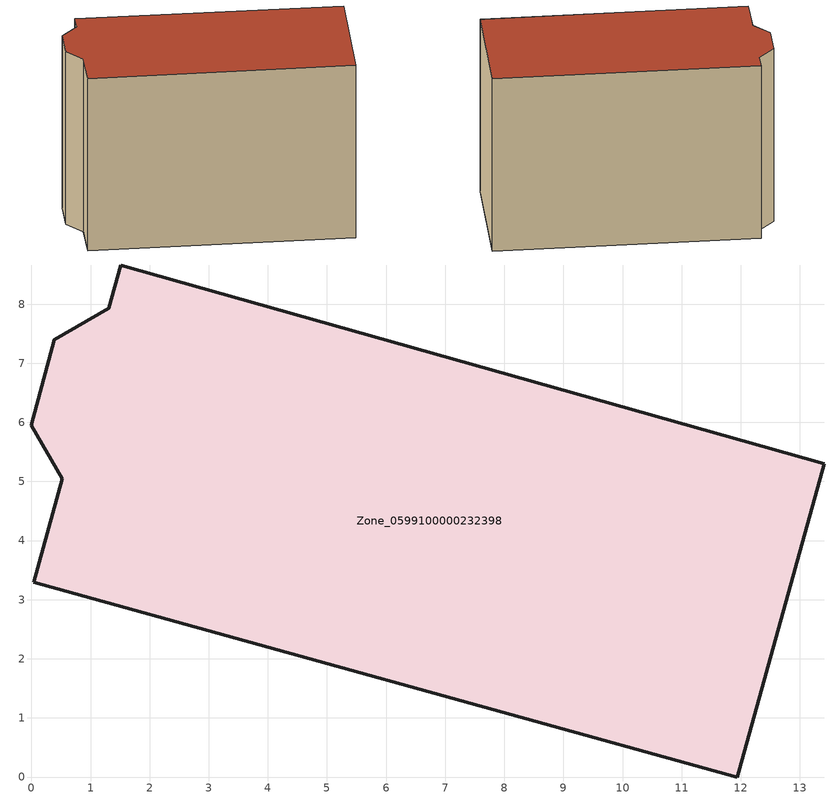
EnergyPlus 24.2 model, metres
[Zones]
Zone_0599100000232398
 floor ground (C_G): 13.41,5.3 11.94,0 0.04,3.29 0.52,5.04 0,5.95 0.39,7.4 1.31,7.93 1.51,8.66 z0
 wall outside (C_F): 1.31,7.93 0.39,7.4 0,5.95 0.52,5.04 0.04,3.29 11.94,0 13.41,5.3 1.51,8.66 1.31,7.93 z0:9.08
 roof outside (C_R): 13.41,5.3 1.51,8.66 1.31,7.93 0.39,7.4 0,5.95 0.52,5.04 0.04,3.29 11.94,0 z9.08
[BUILDING]
Pand.0599100000232398: North Axis=0; Terrain=City; Loads Convergence Tolerance Value=0.04; Temperature Convergence Tolerance Value=0.4; Solar Distribution=FullExterior; Maximum Number of Warmup Days=25; Minimum Number of Warmup Days=1
[Site:Location]
Rotterdam.The.Hague.AP_ZH_NLD Design_Conditions: Latitude=51.96; Longitude=4.45; Time Zone=1; Elevation=-4.5
[SITE:GROUNDTEMPERATURE:BUILDINGSURFACE]
18, 18, 18, 18, 18, 18, 18, 18, 18, 18, 18, 18
[MATERIAL] Thermal Absorptance=0.9; Solar Absorptance=0.7; Visible Absorptance=0.7
Name | Roughness | Thickness | Conductivity | Density | Specific Heat
G.TI.1946 | MediumSmooth | 0.15 | 1 | 540 | 1210
F.TI.1946 | Rough | 0.3 | 0.857143 | 1920 | 840
R.TI.1946 | MediumRough | 0.2 | 0.1 | 1500 | 1000
[CONSTRUCTION]
C_G: G.TI.1946
C_F: F.TI.1946
C_R: R.TI.1946
[ZONE]
Zone_0599100000232398: Type=1; Multiplier=1; Ceiling Height=Autocalculate; Volume=Autocalculate; Floor Area=autocalculate; Part of Total Floor Area=Yes
[ZONEINFILTRATION:DESIGNFLOWRATE]
Infil_Zone_0599100000232398: Zone or ZoneList or Space or SpaceList=Zone_0599100000232398; Schedule=AlwaysOn; Design Flow Rate Calculation Method=Flow/Area; Flow Rate per Floor Area=0.003; Constant Term Coefficient=1; Temperature Term Coefficient=0; Velocity Term Coefficient=0; Velocity Squared Term Coefficient=0
[HVACTEMPLATE:ZONE:IDEALLOADSAIRSYSTEM]
Zone_0599100000232398: Maximum Heating Supply Air Temperature=50; Minimum Cooling Supply Air Temperature=13; Maximum Heating Supply Air Humidity Ratio=0.0156; Minimum Cooling Supply Air Humidity Ratio=0.0077; Heating Limit=NoLimit; Cooling Limit=NoLimit; Dehumidification Control Type=ConstantSensibleHeatRatio; Cooling Sensible Heat Ratio=0.7; Dehumidification Setpoint=60; Humidification Control Type=None; Humidification Setpoint=30; Outdoor Air Method=None; Outdoor Air Flow Rate per Person=0.00944; Outdoor Air Flow Rate per Zone Floor Area=0; Outdoor Air Flow Rate per Zone=0; Demand Controlled Ventilation Type=None; Outdoor Air Economizer Type=NoEconomizer; Heat Recovery Type=None; Sensible Heat Recovery Effectiveness=0.7; Latent Heat Recovery Effectiveness=0.65
[ZONECONTROL:THERMOSTAT]
ThermostatControl_Zone_0599100000232398: Zone or ZoneList=Zone_0599100000232398; Control Type Schedule=DualSetpointControlType; Control 1=Thermostat_Zone_0599100000232398; Temperature Difference Between Cutout And Setpoint=0
[THERMOSTATSETPOINT:DUALSETPOINT]
Thermostat_Zone_0599100000232398: Heating Setpoint Temperature Schedule=HeatingSetpoint_Zone_0599100000232398; Cooling Setpoint Temperature Schedule=CoolingSetpoint_Zone_0599100000232398
[SCHEDULE:COMPACT]
HeatingSetpoint_Zone_0599100000232398: Through: 12/31, For: AllDays, Until: 24:00, 21
CoolingSetpoint_Zone_0599100000232398: Through: 12/31, For: AllDays, Until: 24:00, 24
DualSetpointControlType: Through: 12/31, For: AllDays, Until: 24:00, 4
AlwaysOn: Through: 12/31, For: AllDays, Until: 24:00, 1
